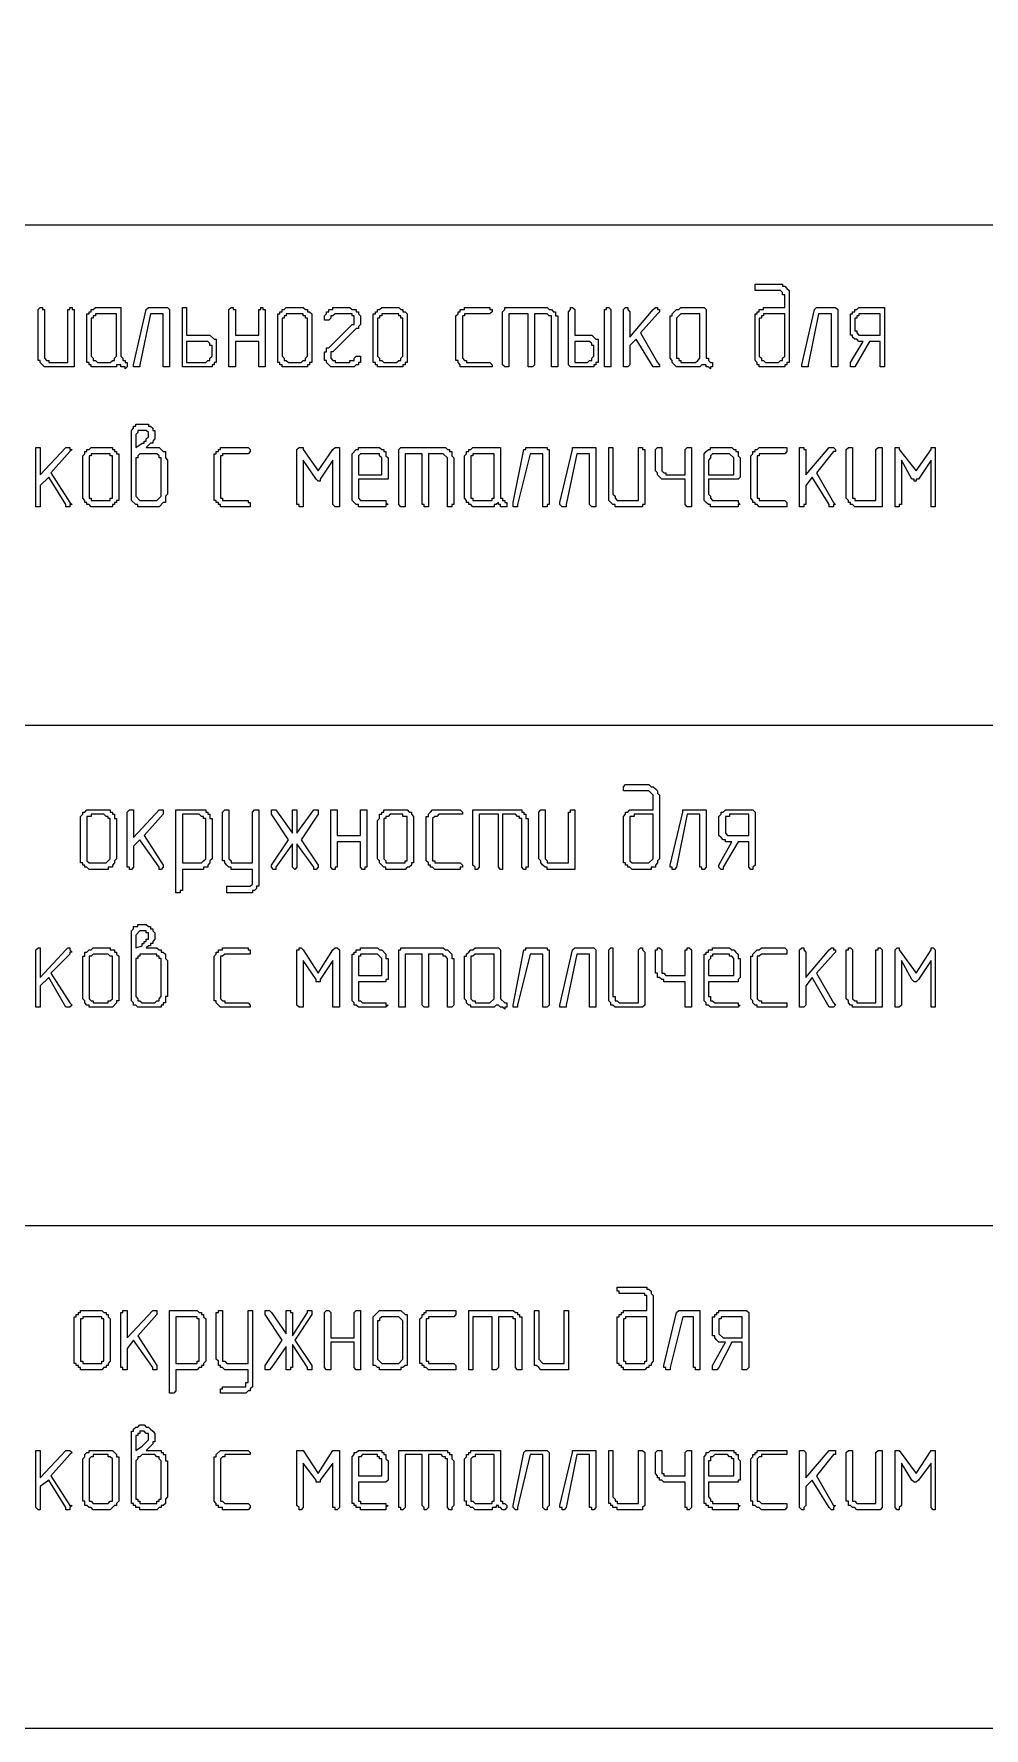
# Model space of a CAD drawing. Header units: millimetres. Extents: x 1 to 1188, y 1 to 840.
# Drawn here: x 1102.5 to 1130.9, y 210.2 to 260.9 of the extents above; entities that cross this region are included whole.
import ezdxf

# ---------------------------------------------------------------- set-up
doc = ezdxf.new("R2010")
doc.units = ezdxf.units.MM
doc.layers.add('GEOMETRY', color=7, linetype='Continuous')

msp = doc.modelspace()

# ---------------------------------------------------------------- linework, layer by layer
at = {"layer": 'GEOMETRY'}
for points in [[(999.752, 384.182), (999.752, 210.192), (1184.727, 210.192)], [(999.752, 255.214), (1184.727, 255.214)], [(999.752, 240.228), (1184.727, 240.228)], [(999.752, 225.242), (1184.727, 225.242)]]:
    msp.add_lwpolyline(points, dxfattribs=at)
for points in [[(1124.973, 252.738), (1124.973, 253.118), (1124.909, 253.118), (1124.909, 253.181), (1124.846, 253.245), (1124.084, 253.245), (1124.084, 253.435), (1124.909, 253.435), (1124.909, 253.372), (1124.973, 253.372), (1125.036, 253.308), (1125.101, 253.245), (1125.101, 251.085), (1125.036, 251.085), (1125.036, 251.022), (1124.973, 251.022), (1124.973, 250.959), (1124.21, 250.959), (1124.21, 251.022), (1124.147, 251.022), (1124.147, 251.085), (1124.084, 251.15), (1124.084, 252.546), (1124.147, 252.546), (1124.147, 252.61), (1124.21, 252.61), (1124.21, 252.673), (1124.339, 252.673), (1124.339, 252.738)], [(1103.701, 251.022), (1103.701, 250.959), (1102.811, 250.959), (1102.684, 251.085), (1102.684, 251.15), (1102.621, 251.15), (1102.621, 252.673), (1102.684, 252.738), (1102.748, 252.738), (1102.748, 252.673), (1102.811, 252.673), (1102.811, 251.214), (1102.876, 251.15), (1102.939, 251.15), (1102.939, 251.085), (1103.51, 251.085), (1103.51, 252.673), (1103.573, 252.673), (1103.573, 252.738), (1103.638, 252.738), (1103.638, 252.673), (1103.701, 252.673)], [(1105.225, 251.085), (1105.289, 251.085), (1105.289, 250.959), (1105.225, 250.895), (1105.225, 250.959), (1105.097, 250.959), (1105.097, 251.022), (1104.97, 251.022), (1104.97, 250.959), (1104.208, 250.959), (1104.208, 251.022), (1104.145, 251.022), (1104.145, 251.085), (1104.081, 251.085), (1104.081, 252.546), (1104.145, 252.546), (1104.145, 252.61), (1104.208, 252.61), (1104.208, 252.673), (1104.272, 252.673), (1104.335, 252.738), (1105.097, 252.738), (1105.097, 251.277), (1105.16, 251.214), (1105.16, 251.15), (1105.225, 251.15)], [(1106.558, 251.022), (1106.558, 250.959), (1106.368, 250.959), (1106.368, 252.546), (1105.986, 252.546), (1105.669, 251.022), (1105.669, 250.959), (1105.479, 250.959), (1105.479, 251.022), (1105.859, 252.673), (1105.923, 252.738), (1106.494, 252.738), (1106.558, 252.673)], [(1107.066, 251.911), (1107.765, 251.911), (1107.892, 251.784), (1107.955, 251.784), (1107.955, 251.085), (1107.892, 251.085), (1107.892, 251.022), (1107.828, 251.022), (1107.828, 250.959), (1106.939, 250.959), (1106.939, 252.738), (1107.066, 252.738)], [(1109.226, 251.911), (1109.226, 252.673), (1109.289, 252.673), (1109.289, 252.738), (1109.352, 252.738), (1109.352, 252.673), (1109.416, 252.673), (1109.416, 250.959), (1109.226, 250.959), (1109.226, 251.721), (1108.527, 251.721), (1108.527, 250.959), (1108.335, 250.959), (1108.335, 252.673), (1108.4, 252.738), (1108.464, 252.738), (1108.464, 252.673), (1108.527, 252.673), (1108.527, 251.911)], [(1110.813, 251.277), (1110.813, 251.085), (1110.748, 251.085), (1110.748, 251.022), (1110.685, 251.022), (1110.685, 250.959), (1109.923, 250.959), (1109.923, 251.022), (1109.86, 251.022), (1109.86, 251.085), (1109.796, 251.085), (1109.796, 252.546), (1109.86, 252.546), (1109.86, 252.61), (1109.923, 252.61), (1109.923, 252.673), (1109.988, 252.673), (1110.051, 252.738), (1110.558, 252.738), (1110.622, 252.673), (1110.685, 252.673), (1110.685, 252.61), (1110.748, 252.61), (1110.813, 252.546)], [(1112.273, 251.15), (1112.273, 251.085), (1112.209, 251.085), (1112.209, 251.022), (1112.146, 251.022), (1112.082, 250.959), (1111.384, 250.959), (1111.257, 251.085), (1111.257, 251.15), (1111.194, 251.15), (1111.194, 251.404), (1111.257, 251.404), (1111.257, 251.531), (1111.32, 251.531), (1112.019, 252.229), (1112.082, 252.229), (1112.082, 252.483), (1112.019, 252.483), (1112.019, 252.546), (1111.51, 252.546), (1111.447, 252.483), (1111.384, 252.483), (1111.384, 252.419), (1111.32, 252.356), (1111.194, 252.356), (1111.194, 252.483), (1111.257, 252.546), (1111.257, 252.61), (1111.32, 252.61), (1111.32, 252.673), (1111.447, 252.673), (1111.447, 252.738), (1111.956, 252.738), (1112.019, 252.673), (1112.146, 252.673), (1112.146, 252.61), (1112.209, 252.61), (1112.209, 252.546), (1112.273, 252.483), (1112.273, 252.229), (1112.209, 252.166), (1112.209, 252.102), (1112.146, 252.102), (1111.447, 251.404), (1111.384, 251.404), (1111.384, 251.214), (1111.447, 251.15), (1111.51, 251.15), (1111.51, 251.085), (1111.956, 251.085), (1111.956, 251.15), (1112.082, 251.15), (1112.082, 251.214), (1112.146, 251.277), (1112.273, 251.277)], [(1113.67, 251.277), (1113.67, 251.085), (1113.606, 251.085), (1113.606, 251.022), (1113.543, 251.022), (1113.543, 250.959), (1112.781, 250.959), (1112.781, 251.022), (1112.718, 251.022), (1112.718, 251.085), (1112.654, 251.085), (1112.654, 252.546), (1112.718, 252.546), (1112.718, 252.61), (1112.781, 252.61), (1112.781, 252.673), (1112.844, 252.673), (1112.908, 252.738), (1113.416, 252.738), (1113.48, 252.673), (1113.543, 252.673), (1113.543, 252.61), (1113.606, 252.61), (1113.67, 252.546)], [(1116.083, 250.959), (1115.257, 250.959), (1115.257, 251.022), (1115.194, 251.085), (1115.194, 251.15), (1115.131, 251.15), (1115.131, 252.483), (1115.194, 252.546), (1115.194, 252.61), (1115.257, 252.61), (1115.257, 252.673), (1115.384, 252.673), (1115.384, 252.738), (1116.146, 252.738), (1116.146, 252.673), (1116.21, 252.673), (1116.21, 252.61), (1116.146, 252.546), (1115.384, 252.546), (1115.384, 252.483), (1115.321, 252.483), (1115.321, 251.214), (1115.384, 251.15), (1115.448, 251.15), (1115.448, 251.085), (1116.146, 251.085), (1116.21, 251.022), (1116.21, 250.959)], [(1117.29, 252.546), (1116.718, 252.546), (1116.718, 250.959), (1116.591, 250.959), (1116.528, 251.022), (1116.528, 252.61), (1116.591, 252.673), (1116.591, 252.738), (1117.86, 252.738), (1117.925, 252.673), (1117.989, 252.673), (1118.052, 252.61), (1118.115, 252.61), (1118.115, 252.483), (1118.179, 252.483), (1118.179, 250.959), (1117.989, 250.959), (1117.989, 252.483), (1117.925, 252.483), (1117.86, 252.546), (1117.48, 252.546), (1117.48, 251.022), (1117.417, 250.959), (1117.29, 250.959)], [(1118.686, 251.911), (1119.194, 251.911), (1119.321, 251.784), (1119.385, 251.784), (1119.385, 251.085), (1119.321, 251.085), (1119.321, 251.022), (1119.258, 251.022), (1119.258, 250.959), (1118.559, 250.959), (1118.496, 251.022), (1118.496, 252.61), (1118.559, 252.673), (1118.559, 252.738), (1118.623, 252.738), (1118.686, 252.673)], [(1119.766, 251.022), (1119.766, 250.959), (1119.576, 250.959), (1119.576, 252.673), (1119.639, 252.673), (1119.639, 252.738), (1119.703, 252.738), (1119.766, 252.673)], [(1120.655, 251.976), (1121.164, 251.085), (1121.227, 251.022), (1121.227, 250.959), (1121.035, 250.959), (1120.528, 251.784), (1120.338, 251.594), (1120.338, 251.022), (1120.273, 250.959), (1120.147, 250.959), (1120.147, 252.673), (1120.21, 252.738), (1120.273, 252.738), (1120.273, 252.673), (1120.338, 252.61), (1120.338, 251.848), (1121.035, 252.673), (1121.1, 252.738), (1121.164, 252.738), (1121.164, 252.673), (1121.227, 252.673), (1121.227, 252.61), (1121.164, 252.546)], [(1122.751, 251.085), (1122.814, 251.085), (1122.814, 250.959), (1122.751, 250.959), (1122.751, 250.895), (1122.688, 250.959), (1122.623, 250.959), (1122.623, 251.022), (1122.496, 251.022), (1122.433, 250.959), (1121.734, 250.959), (1121.607, 251.085), (1121.607, 251.15), (1121.544, 251.214), (1121.544, 252.483), (1121.607, 252.483), (1121.607, 252.546), (1121.734, 252.673), (1121.798, 252.673), (1121.861, 252.738), (1122.56, 252.738), (1122.623, 252.673), (1122.623, 251.214), (1122.688, 251.214), (1122.688, 251.15)], [(1126.56, 251.022), (1126.56, 250.959), (1126.37, 250.959), (1126.37, 252.546), (1125.989, 252.546), (1125.671, 251.022), (1125.671, 250.959), (1125.481, 250.959), (1125.481, 251.022), (1125.863, 252.673), (1125.926, 252.738), (1126.497, 252.738), (1126.56, 252.673)], [(1127.957, 251.022), (1127.957, 250.959), (1127.831, 250.959), (1127.831, 251.721), (1127.514, 251.721), (1127.069, 250.959), (1126.942, 250.959), (1126.942, 251.085), (1127.322, 251.721), (1127.195, 251.721), (1127.132, 251.784), (1127.069, 251.784), (1127.005, 251.848), (1127.005, 251.911), (1126.942, 251.911), (1126.942, 252.546), (1127.005, 252.546), (1127.005, 252.61), (1127.069, 252.61), (1127.069, 252.673), (1127.132, 252.673), (1127.195, 252.738), (1127.957, 252.738)], [(1104.97, 251.277), (1104.97, 252.546), (1104.335, 252.546), (1104.335, 252.483), (1104.272, 252.483), (1104.272, 252.419), (1104.208, 252.419), (1104.208, 251.277), (1104.272, 251.214), (1104.272, 251.15), (1104.335, 251.15), (1104.398, 251.085), (1104.78, 251.085), (1104.844, 251.15), (1104.907, 251.15), (1104.907, 251.214)], [(1110.685, 251.277), (1110.685, 252.419), (1110.622, 252.419), (1110.622, 252.483), (1110.558, 252.483), (1110.558, 252.546), (1110.051, 252.546), (1110.051, 252.483), (1109.988, 252.483), (1109.988, 252.419), (1109.923, 252.419), (1109.923, 251.277), (1109.988, 251.214), (1109.988, 251.15), (1110.051, 251.15), (1110.114, 251.085), (1110.495, 251.085), (1110.558, 251.15), (1110.622, 251.15), (1110.622, 251.214)], [(1113.543, 251.277), (1113.543, 252.419), (1113.48, 252.419), (1113.48, 252.483), (1113.416, 252.483), (1113.416, 252.546), (1112.908, 252.546), (1112.908, 252.483), (1112.844, 252.483), (1112.844, 252.419), (1112.781, 252.419), (1112.781, 251.277), (1112.844, 251.214), (1112.844, 251.15), (1112.908, 251.15), (1112.971, 251.085), (1113.353, 251.085), (1113.416, 251.15), (1113.48, 251.15), (1113.48, 251.214)], [(1122.433, 251.277), (1122.433, 252.546), (1121.861, 252.546), (1121.734, 252.419), (1121.734, 251.214), (1121.798, 251.214), (1121.798, 251.15), (1121.861, 251.15), (1121.861, 251.085), (1122.306, 251.085), (1122.369, 251.15), (1122.433, 251.214)], [(1124.973, 252.546), (1124.339, 252.546), (1124.339, 252.483), (1124.275, 252.483), (1124.275, 252.419), (1124.21, 252.419), (1124.21, 251.277), (1124.275, 251.214), (1124.275, 251.15), (1124.339, 251.15), (1124.402, 251.085), (1124.782, 251.085), (1124.846, 251.15), (1124.909, 251.15), (1124.909, 251.214), (1124.973, 251.277)], [(1127.831, 251.911), (1127.831, 252.546), (1127.195, 252.546), (1127.195, 252.483), (1127.132, 252.483), (1127.132, 252.419), (1127.069, 252.419), (1127.069, 252.039), (1127.132, 252.039), (1127.132, 251.976), (1127.195, 251.911)], [(1107.066, 251.721), (1107.066, 251.085), (1107.638, 251.085), (1107.702, 251.15), (1107.765, 251.15), (1107.765, 251.214), (1107.828, 251.277), (1107.828, 251.594), (1107.765, 251.594), (1107.765, 251.657), (1107.702, 251.721)], [(1118.686, 251.721), (1118.686, 251.085), (1119.068, 251.085), (1119.131, 251.15), (1119.194, 251.15), (1119.194, 251.214), (1119.258, 251.277), (1119.258, 251.594), (1119.194, 251.594), (1119.194, 251.657), (1119.131, 251.721)], [(1105.859, 248.546), (1106.241, 248.546), (1106.368, 248.419), (1106.431, 248.419), (1106.431, 248.229), (1106.494, 248.165), (1106.494, 247.148), (1106.431, 247.085), (1106.431, 246.895), (1106.368, 246.895), (1106.241, 246.768), (1105.606, 246.768), (1105.606, 246.831), (1105.542, 246.831), (1105.415, 246.958), (1105.415, 249.054), (1105.479, 249.118), (1105.479, 249.181), (1105.542, 249.181), (1105.542, 249.244), (1105.923, 249.244), (1105.923, 249.181), (1105.986, 249.181), (1106.051, 249.118), (1106.051, 249.054), (1106.114, 249.054), (1106.114, 248.801), (1106.051, 248.736), (1106.051, 248.673), (1105.986, 248.673)], [(1105.542, 248.546), (1105.732, 248.673), (1105.796, 248.673), (1105.796, 248.736), (1105.859, 248.736), (1105.859, 248.801), (1105.923, 248.864), (1105.923, 248.991), (1105.859, 249.054), (1105.606, 249.054), (1105.606, 248.991), (1105.542, 248.927)], [(1103.002, 247.784), (1103.573, 246.895), (1103.638, 246.831), (1103.573, 246.831), (1103.573, 246.768), (1103.446, 246.768), (1103.446, 246.831), (1102.939, 247.657), (1102.684, 247.403), (1102.684, 246.768), (1102.557, 246.768), (1102.557, 248.546), (1102.684, 248.546), (1102.684, 247.72), (1103.446, 248.546), (1103.573, 248.546), (1103.573, 248.482), (1103.638, 248.482), (1103.573, 248.419)], [(1105.034, 247.148), (1105.034, 246.958), (1104.97, 246.958), (1104.97, 246.895), (1104.907, 246.895), (1104.907, 246.831), (1104.844, 246.831), (1104.844, 246.768), (1104.208, 246.768), (1104.145, 246.831), (1104.081, 246.831), (1104.081, 246.895), (1104.018, 246.895), (1104.018, 246.958), (1103.955, 247.022), (1103.955, 248.292), (1104.018, 248.356), (1104.018, 248.419), (1104.081, 248.419), (1104.081, 248.482), (1104.145, 248.482), (1104.208, 248.546), (1104.844, 248.546), (1104.844, 248.482), (1104.907, 248.482), (1104.907, 248.419), (1104.97, 248.419), (1104.97, 248.356), (1105.034, 248.356)], [(1104.844, 247.148), (1104.844, 248.292), (1104.78, 248.292), (1104.78, 248.356), (1104.208, 248.356), (1104.208, 248.292), (1104.145, 248.292), (1104.145, 247.022), (1104.208, 247.022), (1104.208, 246.958), (1104.78, 246.958), (1104.78, 247.022), (1104.844, 247.022)], [(1106.304, 247.148), (1106.304, 248.229), (1106.241, 248.229), (1106.241, 248.292), (1106.177, 248.356), (1105.669, 248.356), (1105.606, 248.292), (1105.606, 248.229), (1105.542, 248.229), (1105.542, 247.085), (1105.669, 246.958), (1106.177, 246.958), (1106.304, 247.085)], [(1108.844, 246.768), (1108.082, 246.768), (1108.082, 246.831), (1108.019, 246.831), (1108.019, 246.895), (1107.955, 246.895), (1107.955, 246.958), (1107.892, 246.958), (1107.892, 248.356), (1107.955, 248.356), (1107.955, 248.419), (1108.019, 248.419), (1108.019, 248.482), (1108.082, 248.482), (1108.082, 248.546), (1108.907, 248.546), (1108.971, 248.482), (1108.971, 248.419), (1108.907, 248.356), (1108.145, 248.356), (1108.145, 248.292), (1108.082, 248.292), (1108.082, 247.022), (1108.145, 247.022), (1108.145, 246.958), (1108.907, 246.958), (1108.907, 246.895), (1108.971, 246.895), (1108.971, 246.768)], [(1111.639, 246.831), (1111.639, 246.768), (1111.51, 246.768), (1111.447, 246.831), (1111.447, 248.165), (1111.067, 247.594), (1111.067, 247.53), (1111.003, 247.53), (1110.94, 247.594), (1110.558, 248.165), (1110.558, 246.768), (1110.431, 246.768), (1110.431, 246.831), (1110.368, 246.831), (1110.368, 248.482), (1110.431, 248.546), (1110.558, 248.546), (1110.558, 248.482), (1111.003, 247.847), (1111.447, 248.482), (1111.51, 248.546), (1111.639, 248.546)], [(1112.209, 247.594), (1112.209, 247.022), (1112.273, 246.958), (1113.035, 246.958), (1113.035, 246.895), (1113.098, 246.831), (1113.035, 246.831), (1113.035, 246.768), (1112.209, 246.768), (1112.209, 246.831), (1112.146, 246.831), (1112.019, 246.958), (1112.019, 248.356), (1112.146, 248.482), (1112.209, 248.482), (1112.209, 248.546), (1112.844, 248.546), (1112.908, 248.482), (1112.971, 248.482), (1112.971, 248.419), (1113.035, 248.419), (1113.035, 248.292), (1113.098, 248.229), (1113.098, 247.594)], [(1112.209, 247.72), (1112.908, 247.72), (1112.908, 248.229), (1112.844, 248.292), (1112.844, 248.356), (1112.273, 248.356), (1112.209, 248.292)], [(1114.115, 248.356), (1113.606, 248.356), (1113.606, 246.768), (1113.48, 246.768), (1113.416, 246.831), (1113.416, 248.482), (1113.48, 248.546), (1114.814, 248.546), (1114.877, 248.482), (1114.94, 248.482), (1114.94, 248.419), (1115.004, 248.419), (1115.004, 248.292), (1115.067, 248.229), (1115.067, 246.831), (1115.004, 246.831), (1115.004, 246.768), (1114.877, 246.768), (1114.877, 248.229), (1114.75, 248.356), (1114.305, 248.356), (1114.305, 246.768), (1114.178, 246.768), (1114.178, 246.831), (1114.115, 246.831)], [(1116.591, 246.958), (1116.591, 246.895), (1116.655, 246.895), (1116.655, 246.768), (1116.464, 246.768), (1116.464, 246.831), (1116.401, 246.831), (1116.401, 246.895), (1116.338, 246.831), (1116.273, 246.831), (1116.273, 246.768), (1115.639, 246.768), (1115.576, 246.831), (1115.511, 246.831), (1115.511, 246.895), (1115.448, 246.895), (1115.448, 246.958), (1115.384, 247.022), (1115.384, 248.292), (1115.448, 248.356), (1115.448, 248.419), (1115.511, 248.419), (1115.511, 248.482), (1115.576, 248.482), (1115.639, 248.546), (1116.464, 248.546), (1116.464, 247.022), (1116.528, 247.022), (1116.528, 246.958)], [(1116.273, 247.148), (1116.273, 248.356), (1115.639, 248.356), (1115.639, 248.292), (1115.576, 248.292), (1115.576, 247.022), (1115.639, 247.022), (1115.639, 246.958), (1116.21, 246.958), (1116.21, 247.022), (1116.273, 247.022)], [(1117.925, 246.831), (1117.86, 246.831), (1117.86, 246.768), (1117.734, 246.768), (1117.734, 248.356), (1117.353, 248.356), (1116.972, 246.831), (1116.972, 246.768), (1116.845, 246.768), (1116.845, 246.895), (1117.163, 248.482), (1117.227, 248.482), (1117.227, 248.546), (1117.86, 248.546), (1117.86, 248.482), (1117.925, 248.482)], [(1119.321, 246.831), (1119.321, 246.768), (1119.194, 246.768), (1119.131, 246.831), (1119.131, 248.356), (1118.751, 248.356), (1118.432, 246.831), (1118.432, 246.768), (1118.306, 246.768), (1118.242, 246.831), (1118.242, 246.895), (1118.623, 248.482), (1118.623, 248.546), (1119.321, 248.546)], [(1120.782, 246.831), (1120.719, 246.831), (1120.719, 246.768), (1119.893, 246.768), (1119.893, 246.831), (1119.83, 246.831), (1119.703, 246.958), (1119.703, 248.546), (1119.83, 248.546), (1119.83, 247.148), (1119.893, 247.085), (1119.893, 247.022), (1119.956, 246.958), (1120.592, 246.958), (1120.592, 248.546), (1120.719, 248.546), (1120.719, 248.482), (1120.782, 248.482)], [(1121.989, 247.72), (1121.989, 248.482), (1122.052, 248.546), (1122.179, 248.546), (1122.179, 246.768), (1122.052, 246.768), (1121.989, 246.831), (1121.989, 247.594), (1121.29, 247.594), (1121.164, 247.72), (1121.164, 247.784), (1121.1, 247.847), (1121.1, 248.482), (1121.164, 248.546), (1121.29, 248.546), (1121.29, 247.847), (1121.354, 247.784), (1121.417, 247.784), (1121.417, 247.72)], [(1122.688, 247.594), (1122.688, 247.148), (1122.751, 247.085), (1122.751, 247.022), (1122.814, 246.958), (1123.577, 246.958), (1123.577, 246.895), (1123.64, 246.831), (1123.577, 246.831), (1123.577, 246.768), (1122.751, 246.768), (1122.751, 246.831), (1122.688, 246.831), (1122.623, 246.895), (1122.56, 246.958), (1122.56, 248.356), (1122.623, 248.419), (1122.688, 248.482), (1122.751, 248.482), (1122.751, 248.546), (1123.385, 248.546), (1123.448, 248.482), (1123.513, 248.482), (1123.513, 248.419), (1123.577, 248.419), (1123.577, 248.292), (1123.64, 248.229), (1123.64, 247.657), (1123.577, 247.594)], [(1122.688, 247.72), (1123.448, 247.72), (1123.448, 248.229), (1123.322, 248.356), (1122.814, 248.356), (1122.751, 248.292), (1122.751, 248.229), (1122.688, 248.165)], [(1124.973, 246.768), (1124.21, 246.768), (1124.147, 246.831), (1124.084, 246.831), (1124.084, 246.895), (1124.02, 246.895), (1124.02, 246.958), (1123.957, 247.022), (1123.957, 248.292), (1124.02, 248.356), (1124.02, 248.419), (1124.084, 248.419), (1124.084, 248.482), (1124.147, 248.482), (1124.21, 248.546), (1125.036, 248.546), (1125.036, 248.419), (1124.973, 248.356), (1124.21, 248.356), (1124.21, 248.292), (1124.147, 248.292), (1124.147, 247.022), (1124.21, 247.022), (1124.21, 246.958), (1124.973, 246.958), (1125.036, 246.895), (1125.036, 246.768)], [(1125.926, 247.784), (1126.433, 246.895), (1126.497, 246.831), (1126.433, 246.831), (1126.433, 246.768), (1126.306, 246.768), (1126.306, 246.831), (1125.798, 247.657), (1125.608, 247.403), (1125.608, 246.831), (1125.544, 246.831), (1125.544, 246.768), (1125.418, 246.768), (1125.418, 248.546), (1125.544, 248.546), (1125.544, 248.482), (1125.608, 248.482), (1125.608, 247.72), (1126.306, 248.546), (1126.433, 248.546), (1126.497, 248.482), (1126.497, 248.419), (1126.433, 248.419)], [(1127.894, 246.831), (1127.894, 246.768), (1127.069, 246.768), (1127.005, 246.831), (1126.942, 246.831), (1126.942, 246.895), (1126.878, 246.895), (1126.878, 246.958), (1126.815, 247.022), (1126.815, 248.482), (1126.878, 248.546), (1127.005, 248.546), (1127.005, 247.022), (1127.069, 247.022), (1127.069, 246.958), (1127.704, 246.958), (1127.704, 248.482), (1127.767, 248.546), (1127.894, 248.546)], [(1129.481, 246.831), (1129.481, 246.768), (1129.355, 246.768), (1129.355, 248.165), (1128.973, 247.594), (1128.91, 247.594), (1128.91, 247.53), (1128.846, 247.53), (1128.846, 247.594), (1128.783, 247.594), (1128.466, 248.165), (1128.466, 246.831), (1128.402, 246.831), (1128.402, 246.768), (1128.276, 246.768), (1128.276, 248.546), (1128.402, 248.546), (1128.402, 248.482), (1128.91, 247.847), (1129.355, 248.482), (1129.355, 248.546), (1129.481, 248.546)], [(1121.035, 237.688), (1121.035, 238.132), (1120.909, 238.259), (1120.147, 238.259), (1120.147, 238.385), (1120.21, 238.45), (1120.909, 238.45), (1120.972, 238.385), (1121.035, 238.385), (1121.1, 238.322), (1121.164, 238.259), (1121.164, 238.195), (1121.227, 238.132), (1121.227, 236.227), (1121.164, 236.164), (1121.164, 236.101), (1121.1, 236.036), (1121.1, 235.973), (1120.972, 235.973), (1120.972, 235.909), (1120.402, 235.909), (1120.338, 235.973), (1120.273, 235.973), (1120.273, 236.036), (1120.21, 236.036), (1120.21, 236.101), (1120.147, 236.101), (1120.147, 237.497), (1120.21, 237.56), (1120.21, 237.623), (1120.273, 237.623), (1120.338, 237.688)], [(1104.97, 236.291), (1104.97, 236.227), (1104.907, 236.164), (1104.907, 236.101), (1104.844, 236.036), (1104.844, 235.973), (1104.717, 235.973), (1104.717, 235.909), (1104.145, 235.909), (1104.081, 235.973), (1104.018, 235.973), (1104.018, 236.036), (1103.955, 236.036), (1103.955, 236.101), (1103.891, 236.101), (1103.891, 237.497), (1103.955, 237.56), (1103.955, 237.623), (1104.018, 237.623), (1104.081, 237.688), (1104.78, 237.688), (1104.78, 237.623), (1104.844, 237.623), (1104.844, 237.56), (1104.907, 237.56), (1104.907, 237.433), (1104.97, 237.433)], [(1104.78, 236.291), (1104.78, 237.433), (1104.717, 237.433), (1104.717, 237.497), (1104.653, 237.497), (1104.59, 237.56), (1104.208, 237.56), (1104.208, 237.497), (1104.081, 237.497), (1104.081, 236.164), (1104.145, 236.101), (1104.653, 236.101), (1104.78, 236.227)], [(1105.796, 236.926), (1106.368, 236.036), (1106.368, 235.973), (1106.304, 235.909), (1106.241, 235.909), (1106.241, 235.973), (1105.669, 236.798), (1105.479, 236.608), (1105.479, 235.973), (1105.415, 235.909), (1105.352, 235.909), (1105.352, 235.973), (1105.289, 235.973), (1105.289, 237.623), (1105.352, 237.688), (1105.479, 237.688), (1105.479, 236.863), (1106.241, 237.688), (1106.368, 237.688), (1106.368, 237.56)], [(1106.939, 235.909), (1106.939, 235.275), (1106.876, 235.275), (1106.876, 235.21), (1106.748, 235.21), (1106.748, 237.688), (1107.638, 237.688), (1107.638, 237.623), (1107.702, 237.623), (1107.702, 237.56), (1107.765, 237.56), (1107.765, 237.433), (1107.828, 237.433), (1107.828, 236.227), (1107.765, 236.164), (1107.765, 236.101), (1107.702, 236.036), (1107.702, 235.973), (1107.573, 235.973), (1107.573, 235.909)], [(1106.939, 236.101), (1107.51, 236.101), (1107.573, 236.164), (1107.638, 236.227), (1107.638, 237.433), (1107.573, 237.433), (1107.573, 237.497), (1107.51, 237.497), (1107.447, 237.56), (1106.939, 237.56)], [(1109.034, 235.909), (1108.4, 235.909), (1108.4, 235.973), (1108.335, 235.973), (1108.272, 236.036), (1108.209, 236.101), (1108.209, 236.164), (1108.145, 236.164), (1108.145, 237.623), (1108.209, 237.688), (1108.335, 237.688), (1108.335, 236.227), (1108.4, 236.164), (1108.4, 236.101), (1109.034, 236.101), (1109.034, 237.623), (1109.098, 237.688), (1109.226, 237.688), (1109.226, 235.402), (1109.161, 235.402), (1109.161, 235.339), (1109.098, 235.275), (1109.034, 235.275), (1109.034, 235.21), (1108.272, 235.21), (1108.272, 235.402), (1108.971, 235.402), (1109.034, 235.465)], [(1110.368, 236.989), (1110.877, 237.688), (1111.003, 237.688), (1111.003, 237.56), (1110.495, 236.798), (1111.003, 236.036), (1111.003, 235.973), (1110.94, 235.909), (1110.877, 235.909), (1110.877, 235.973), (1110.368, 236.671), (1110.368, 235.973), (1110.305, 235.909), (1110.241, 235.973), (1110.241, 236.671), (1109.733, 235.973), (1109.733, 235.909), (1109.669, 235.909), (1109.606, 235.973), (1109.606, 236.036), (1110.114, 236.798), (1109.606, 237.56), (1109.606, 237.688), (1109.733, 237.688), (1110.241, 236.989), (1110.241, 237.688), (1110.368, 237.688)], [(1112.273, 236.926), (1112.273, 237.688), (1112.464, 237.688), (1112.464, 235.973), (1112.401, 235.973), (1112.401, 235.909), (1112.336, 235.909), (1112.273, 235.973), (1112.273, 236.735), (1111.575, 236.735), (1111.575, 235.973), (1111.51, 235.973), (1111.51, 235.909), (1111.447, 235.909), (1111.384, 235.973), (1111.384, 237.688), (1111.575, 237.688), (1111.575, 236.926)], [(1113.86, 236.291), (1113.86, 236.101), (1113.797, 236.101), (1113.797, 236.036), (1113.733, 235.973), (1113.67, 235.973), (1113.606, 235.909), (1113.035, 235.909), (1113.035, 235.973), (1112.971, 235.973), (1112.908, 236.036), (1112.844, 236.101), (1112.844, 236.164), (1112.781, 236.227), (1112.781, 237.37), (1112.844, 237.433), (1112.844, 237.56), (1112.908, 237.56), (1112.908, 237.623), (1112.971, 237.623), (1112.971, 237.688), (1113.67, 237.688), (1113.733, 237.623), (1113.797, 237.623), (1113.797, 237.56), (1113.86, 237.497)], [(1113.67, 236.291), (1113.67, 237.497), (1113.543, 237.497), (1113.543, 237.56), (1113.163, 237.56), (1113.098, 237.497), (1113.035, 237.497), (1113.035, 237.433), (1112.971, 237.433), (1112.971, 236.227), (1113.035, 236.164), (1113.035, 236.101), (1113.606, 236.101), (1113.606, 236.164), (1113.67, 236.164)], [(1115.194, 235.909), (1114.495, 235.909), (1114.432, 235.973), (1114.369, 235.973), (1114.369, 236.036), (1114.305, 236.036), (1114.305, 236.101), (1114.242, 236.164), (1114.242, 237.497), (1114.305, 237.497), (1114.305, 237.56), (1114.369, 237.623), (1114.432, 237.688), (1115.257, 237.688), (1115.321, 237.623), (1115.321, 237.56), (1114.622, 237.56), (1114.559, 237.497), (1114.495, 237.497), (1114.432, 237.433), (1114.432, 236.164), (1114.495, 236.164), (1114.495, 236.101), (1115.257, 236.101), (1115.321, 236.036), (1115.321, 235.973), (1115.257, 235.973), (1115.257, 235.909)], [(1116.401, 237.56), (1115.829, 237.56), (1115.829, 235.973), (1115.766, 235.909), (1115.702, 235.909), (1115.702, 235.973), (1115.639, 236.036), (1115.639, 237.688), (1117.098, 237.688), (1117.098, 237.623), (1117.163, 237.623), (1117.163, 237.56), (1117.227, 237.56), (1117.227, 237.433), (1117.29, 237.433), (1117.29, 235.973), (1117.227, 235.973), (1117.227, 235.909), (1117.163, 235.909), (1117.098, 235.973), (1117.098, 237.433), (1117.035, 237.433), (1117.035, 237.497), (1116.972, 237.497), (1116.908, 237.56), (1116.528, 237.56), (1116.528, 235.909), (1116.464, 235.909), (1116.401, 235.973)], [(1118.686, 236.036), (1118.686, 235.909), (1117.86, 235.909), (1117.86, 235.973), (1117.797, 235.973), (1117.734, 236.036), (1117.67, 236.101), (1117.67, 236.164), (1117.607, 236.227), (1117.607, 237.623), (1117.67, 237.688), (1117.797, 237.688), (1117.797, 236.227), (1117.86, 236.164), (1117.86, 236.101), (1118.496, 236.101), (1118.496, 237.623), (1118.559, 237.623), (1118.559, 237.688), (1118.686, 237.688)], [(1121.035, 237.56), (1120.465, 237.56), (1120.465, 237.497), (1120.338, 237.497), (1120.338, 236.164), (1120.402, 236.101), (1120.909, 236.101), (1121.035, 236.227)], [(1122.623, 236.036), (1122.623, 235.973), (1122.56, 235.909), (1122.496, 235.909), (1122.496, 235.973), (1122.433, 235.973), (1122.433, 237.56), (1122.052, 237.56), (1121.734, 235.973), (1121.671, 235.909), (1121.607, 235.909), (1121.607, 235.973), (1121.544, 235.973), (1121.544, 236.036), (1121.926, 237.623), (1121.926, 237.688), (1122.623, 237.688)], [(1124.084, 236.036), (1124.02, 235.973), (1124.02, 235.909), (1123.957, 235.909), (1123.894, 235.973), (1123.894, 236.735), (1123.577, 236.735), (1123.131, 235.973), (1123.131, 235.909), (1123.068, 235.909), (1123.005, 235.973), (1123.005, 236.036), (1123.385, 236.735), (1123.195, 236.735), (1123.195, 236.798), (1123.131, 236.798), (1123.068, 236.863), (1123.005, 236.926), (1123.005, 237.497), (1123.068, 237.56), (1123.068, 237.623), (1123.131, 237.623), (1123.195, 237.688), (1124.02, 237.688), (1124.084, 237.623)], [(1123.894, 236.926), (1123.894, 237.56), (1123.322, 237.56), (1123.322, 237.497), (1123.195, 237.497), (1123.195, 236.989), (1123.258, 236.926)], [(1105.859, 233.56), (1106.177, 233.56), (1106.241, 233.496), (1106.304, 233.496), (1106.304, 233.433), (1106.368, 233.433), (1106.431, 233.369), (1106.431, 233.243), (1106.494, 233.179), (1106.494, 232.1), (1106.431, 232.1), (1106.431, 231.909), (1106.368, 231.909), (1106.368, 231.845), (1106.304, 231.845), (1106.304, 231.782), (1105.606, 231.782), (1105.542, 231.845), (1105.479, 231.845), (1105.479, 231.909), (1105.415, 231.972), (1105.415, 234.068), (1105.479, 234.131), (1105.479, 234.195), (1105.606, 234.195), (1105.606, 234.258), (1105.859, 234.258), (1105.923, 234.195), (1105.986, 234.195), (1105.986, 234.131), (1106.051, 234.131), (1106.051, 234.068), (1106.114, 234.005), (1106.114, 233.814), (1106.051, 233.751), (1106.051, 233.688), (1105.986, 233.688), (1105.986, 233.623), (1105.923, 233.623)], [(1105.542, 233.56), (1105.732, 233.623), (1105.732, 233.688), (1105.796, 233.688), (1105.796, 233.751), (1105.859, 233.751), (1105.859, 233.814), (1105.923, 233.814), (1105.923, 234.005), (1105.859, 234.005), (1105.859, 234.068), (1105.669, 234.068), (1105.542, 233.941)], [(1103.002, 232.798), (1103.573, 231.909), (1103.638, 231.845), (1103.573, 231.782), (1103.446, 231.782), (1102.939, 232.671), (1102.684, 232.417), (1102.684, 231.782), (1102.557, 231.782), (1102.557, 233.496), (1102.621, 233.56), (1102.684, 233.56), (1102.684, 232.671), (1103.446, 233.496), (1103.51, 233.56), (1103.573, 233.56), (1103.573, 233.496), (1103.638, 233.433), (1103.573, 233.433), (1103.573, 233.369)], [(1105.034, 232.1), (1105.034, 231.972), (1104.97, 231.972), (1104.97, 231.909), (1104.844, 231.782), (1104.145, 231.782), (1104.145, 231.845), (1104.081, 231.845), (1104.018, 231.909), (1104.018, 231.972), (1103.955, 232.035), (1103.955, 233.306), (1104.018, 233.306), (1104.018, 233.433), (1104.081, 233.433), (1104.145, 233.496), (1104.208, 233.496), (1104.272, 233.56), (1104.78, 233.56), (1104.78, 233.496), (1104.907, 233.496), (1104.907, 233.433), (1104.97, 233.433), (1104.97, 233.369), (1105.034, 233.306)], [(1108.844, 231.782), (1108.082, 231.782), (1107.955, 231.909), (1107.955, 231.972), (1107.892, 231.972), (1107.892, 233.306), (1107.955, 233.369), (1107.955, 233.433), (1108.019, 233.433), (1108.019, 233.496), (1108.145, 233.496), (1108.145, 233.56), (1108.907, 233.56), (1108.907, 233.496), (1108.971, 233.496), (1108.971, 233.369), (1108.209, 233.369), (1108.145, 233.306), (1108.082, 233.306), (1108.082, 232.035), (1108.145, 231.972), (1108.209, 231.972), (1108.209, 231.909), (1108.907, 231.909), (1108.971, 231.845), (1108.971, 231.782)], [(1111.639, 231.845), (1111.639, 231.782), (1111.447, 231.782), (1111.447, 233.179), (1111.067, 232.607), (1111.067, 232.544), (1110.94, 232.544), (1110.94, 232.607), (1110.558, 233.179), (1110.558, 231.782), (1110.431, 231.782), (1110.368, 231.845), (1110.368, 233.496), (1110.431, 233.496), (1110.431, 233.56), (1110.495, 233.56), (1110.558, 233.496), (1111.003, 232.798), (1111.447, 233.496), (1111.51, 233.56), (1111.575, 233.56), (1111.639, 233.496)], [(1112.209, 232.544), (1112.209, 231.972), (1112.273, 231.972), (1112.336, 231.909), (1113.035, 231.909), (1113.035, 231.845), (1113.098, 231.845), (1113.035, 231.782), (1112.209, 231.782), (1112.146, 231.845), (1112.082, 231.845), (1112.082, 231.909), (1112.019, 231.972), (1112.019, 233.369), (1112.082, 233.369), (1112.082, 233.433), (1112.146, 233.433), (1112.146, 233.496), (1112.273, 233.496), (1112.273, 233.56), (1112.781, 233.56), (1112.844, 233.496), (1112.908, 233.496), (1113.035, 233.369), (1113.035, 233.243), (1113.098, 233.243), (1113.098, 232.607), (1113.035, 232.607), (1113.035, 232.544)], [(1114.115, 233.369), (1113.606, 233.369), (1113.606, 231.782), (1113.416, 231.782), (1113.416, 233.496), (1113.48, 233.496), (1113.48, 233.56), (1114.75, 233.56), (1114.814, 233.496), (1114.877, 233.496), (1115.004, 233.369), (1115.004, 233.243), (1115.067, 233.243), (1115.067, 231.845), (1115.004, 231.782), (1114.877, 231.782), (1114.877, 233.243), (1114.814, 233.306), (1114.75, 233.306), (1114.75, 233.369), (1114.305, 233.369), (1114.305, 231.782), (1114.178, 231.782), (1114.115, 231.845)], [(1116.591, 231.909), (1116.655, 231.909), (1116.655, 231.782), (1116.591, 231.782), (1116.591, 231.719), (1116.528, 231.782), (1116.464, 231.782), (1116.401, 231.845), (1116.338, 231.845), (1116.273, 231.782), (1115.576, 231.782), (1115.576, 231.845), (1115.511, 231.845), (1115.448, 231.909), (1115.448, 231.972), (1115.384, 232.035), (1115.384, 233.306), (1115.448, 233.306), (1115.448, 233.369), (1115.511, 233.433), (1115.576, 233.496), (1115.639, 233.496), (1115.702, 233.56), (1116.401, 233.56), (1116.464, 233.496), (1116.464, 232.035)], [(1117.925, 231.845), (1117.86, 231.782), (1117.734, 231.782), (1117.734, 233.369), (1117.353, 233.369), (1116.972, 231.845), (1116.972, 231.782), (1116.845, 231.782), (1116.845, 231.845), (1117.163, 233.496), (1117.227, 233.496), (1117.227, 233.56), (1117.86, 233.56), (1117.86, 233.496), (1117.925, 233.496)], [(1119.321, 231.845), (1119.321, 231.782), (1119.131, 231.782), (1119.131, 233.369), (1118.751, 233.369), (1118.432, 231.845), (1118.432, 231.782), (1118.242, 231.782), (1118.242, 231.845), (1118.623, 233.496), (1118.686, 233.56), (1119.258, 233.56), (1119.321, 233.496)], [(1120.782, 231.845), (1120.719, 231.782), (1119.893, 231.782), (1119.83, 231.845), (1119.766, 231.845), (1119.766, 231.909), (1119.703, 231.972), (1119.703, 233.496), (1119.766, 233.56), (1119.83, 233.56), (1119.83, 232.1), (1119.893, 232.1), (1119.893, 231.972), (1119.956, 231.972), (1120.02, 231.909), (1120.592, 231.909), (1120.592, 233.496), (1120.655, 233.56), (1120.719, 233.56), (1120.719, 233.496), (1120.782, 233.433)], [(1121.989, 232.734), (1121.989, 233.496), (1122.052, 233.496), (1122.052, 233.56), (1122.116, 233.56), (1122.179, 233.496), (1122.179, 231.782), (1121.989, 231.782), (1121.989, 232.544), (1121.354, 232.544), (1121.354, 232.607), (1121.29, 232.607), (1121.227, 232.671), (1121.164, 232.671), (1121.164, 232.798), (1121.1, 232.798), (1121.1, 233.496), (1121.164, 233.496), (1121.164, 233.56), (1121.227, 233.56), (1121.29, 233.496), (1121.29, 232.798), (1121.354, 232.798), (1121.417, 232.734)], [(1122.688, 232.544), (1122.688, 232.1), (1122.751, 232.1), (1122.751, 231.972), (1122.814, 231.972), (1122.878, 231.909), (1123.577, 231.909), (1123.577, 231.845), (1123.64, 231.845), (1123.577, 231.782), (1122.751, 231.782), (1122.688, 231.845), (1122.623, 231.845), (1122.623, 231.909), (1122.56, 231.972), (1122.56, 233.369), (1122.623, 233.369), (1122.623, 233.433), (1122.688, 233.433), (1122.688, 233.496), (1122.814, 233.496), (1122.814, 233.56), (1123.322, 233.56), (1123.385, 233.496), (1123.448, 233.496), (1123.513, 233.433), (1123.577, 233.369), (1123.577, 233.243), (1123.64, 233.243), (1123.64, 232.671), (1123.577, 232.607), (1123.577, 232.544)], [(1124.973, 231.782), (1124.147, 231.782), (1124.147, 231.845), (1124.084, 231.845), (1124.02, 231.909), (1124.02, 231.972), (1123.957, 232.035), (1123.957, 233.306), (1124.02, 233.306), (1124.02, 233.369), (1124.147, 233.496), (1124.21, 233.496), (1124.275, 233.56), (1124.973, 233.56), (1125.036, 233.496), (1125.036, 233.369), (1124.275, 233.369), (1124.21, 233.306), (1124.147, 233.306), (1124.147, 232.035), (1124.21, 231.972), (1124.275, 231.972), (1124.275, 231.909), (1125.036, 231.909), (1125.036, 231.782)], [(1125.926, 232.798), (1126.433, 231.909), (1126.497, 231.845), (1126.433, 231.782), (1126.306, 231.782), (1125.798, 232.671), (1125.608, 232.417), (1125.608, 231.845), (1125.544, 231.782), (1125.418, 231.782), (1125.418, 233.496), (1125.481, 233.56), (1125.544, 233.56), (1125.544, 233.496), (1125.608, 233.433), (1125.608, 232.671), (1126.306, 233.496), (1126.37, 233.56), (1126.433, 233.56), (1126.433, 233.496), (1126.497, 233.496), (1126.497, 233.433), (1126.433, 233.369)], [(1127.894, 231.845), (1127.894, 231.782), (1127.005, 231.782), (1127.005, 231.845), (1126.942, 231.845), (1126.878, 231.909), (1126.878, 231.972), (1126.815, 232.035), (1126.815, 233.496), (1126.878, 233.496), (1126.878, 233.56), (1126.942, 233.56), (1127.005, 233.496), (1127.005, 232.035), (1127.069, 231.972), (1127.132, 231.972), (1127.132, 231.909), (1127.704, 231.909), (1127.704, 233.496), (1127.767, 233.496), (1127.767, 233.56), (1127.831, 233.56), (1127.894, 233.496)], [(1129.481, 231.845), (1129.481, 231.782), (1129.355, 231.782), (1129.355, 233.179), (1128.973, 232.607), (1128.91, 232.544), (1128.846, 232.544), (1128.783, 232.607), (1128.466, 233.179), (1128.466, 231.845), (1128.402, 231.782), (1128.276, 231.782), (1128.276, 233.496), (1128.339, 233.56), (1128.402, 233.56), (1128.402, 233.496), (1128.91, 232.798), (1129.355, 233.496), (1129.355, 233.56), (1129.418, 233.56), (1129.481, 233.496)], [(1104.844, 232.1), (1104.844, 233.306), (1104.78, 233.306), (1104.717, 233.369), (1104.272, 233.369), (1104.208, 233.306), (1104.145, 233.306), (1104.145, 232.035), (1104.208, 231.972), (1104.272, 231.972), (1104.272, 231.909), (1104.717, 231.909), (1104.717, 231.972), (1104.78, 231.972), (1104.844, 232.035)], [(1106.304, 232.1), (1106.304, 233.243), (1106.241, 233.243), (1106.241, 233.306), (1106.177, 233.306), (1106.177, 233.369), (1105.669, 233.369), (1105.669, 233.306), (1105.606, 233.306), (1105.606, 233.243), (1105.542, 233.243), (1105.542, 232.1), (1105.606, 232.035), (1105.606, 231.972), (1105.669, 231.972), (1105.732, 231.909), (1106.114, 231.909), (1106.177, 231.972), (1106.241, 231.972), (1106.241, 232.035)], [(1112.209, 232.734), (1112.908, 232.734), (1112.908, 233.243), (1112.781, 233.369), (1112.273, 233.369), (1112.273, 233.306), (1112.209, 233.306)], [(1116.273, 232.1), (1116.273, 233.369), (1115.702, 233.369), (1115.639, 233.306), (1115.576, 233.306), (1115.576, 232.035), (1115.639, 231.972), (1115.702, 231.972), (1115.702, 231.909), (1116.146, 231.909), (1116.273, 232.035)], [(1122.688, 232.734), (1123.448, 232.734), (1123.448, 233.243), (1123.385, 233.306), (1123.322, 233.306), (1123.322, 233.369), (1122.814, 233.369), (1122.814, 233.306), (1122.751, 233.306), (1122.751, 233.243), (1122.688, 233.179)], [(1120.845, 222.702), (1120.845, 223.146), (1120.782, 223.146), (1120.782, 223.209), (1120.02, 223.209), (1120.02, 223.273), (1119.956, 223.273), (1119.956, 223.401), (1120.845, 223.401), (1120.845, 223.336), (1120.909, 223.336), (1120.972, 223.273), (1120.972, 223.209), (1121.035, 223.146), (1121.035, 221.178), (1120.972, 221.114), (1120.972, 221.051), (1120.909, 221.051), (1120.909, 220.988), (1120.845, 220.988), (1120.782, 220.923), (1120.147, 220.923), (1120.147, 220.988), (1120.083, 220.988), (1120.083, 221.051), (1120.02, 221.051), (1120.02, 221.114), (1119.956, 221.114), (1119.956, 222.51), (1120.02, 222.51), (1120.02, 222.575), (1120.083, 222.575), (1120.083, 222.639), (1120.147, 222.639), (1120.147, 222.702)], [(1104.78, 221.305), (1104.78, 221.178), (1104.717, 221.114), (1104.717, 221.051), (1104.653, 221.051), (1104.653, 220.988), (1104.59, 220.988), (1104.527, 220.923), (1103.891, 220.923), (1103.891, 220.988), (1103.828, 220.988), (1103.828, 221.051), (1103.764, 221.051), (1103.764, 221.114), (1103.701, 221.114), (1103.701, 222.51), (1103.764, 222.51), (1103.764, 222.575), (1103.828, 222.575), (1103.828, 222.639), (1103.891, 222.639), (1103.891, 222.702), (1104.527, 222.702), (1104.59, 222.639), (1104.653, 222.639), (1104.653, 222.575), (1104.717, 222.575), (1104.717, 222.51), (1104.78, 222.447)], [(1104.59, 221.305), (1104.59, 222.447), (1104.527, 222.447), (1104.527, 222.51), (1103.955, 222.51), (1103.955, 222.447), (1103.891, 222.447), (1103.891, 221.178), (1103.955, 221.178), (1103.955, 221.114), (1104.527, 221.114), (1104.527, 221.178), (1104.59, 221.178)], [(1105.606, 221.94), (1106.177, 221.051), (1106.177, 220.923), (1106.051, 220.923), (1106.051, 220.988), (1105.479, 221.813), (1105.289, 221.558), (1105.289, 220.923), (1105.16, 220.923), (1105.16, 220.988), (1105.097, 220.988), (1105.097, 222.639), (1105.16, 222.639), (1105.16, 222.702), (1105.289, 222.702), (1105.289, 221.877), (1106.051, 222.702), (1106.177, 222.702), (1106.177, 222.575)], [(1106.748, 220.923), (1106.748, 220.289), (1106.685, 220.226), (1106.558, 220.226), (1106.558, 222.702), (1107.383, 222.702), (1107.447, 222.639), (1107.51, 222.639), (1107.51, 222.575), (1107.573, 222.575), (1107.573, 222.51), (1107.638, 222.447), (1107.638, 221.178), (1107.573, 221.114), (1107.573, 221.051), (1107.51, 221.051), (1107.51, 220.988), (1107.447, 220.988), (1107.383, 220.923)], [(1106.748, 221.114), (1107.383, 221.114), (1107.383, 221.178), (1107.447, 221.178), (1107.447, 222.447), (1107.383, 222.447), (1107.383, 222.51), (1106.748, 222.51)], [(1108.907, 220.923), (1108.209, 220.923), (1108.145, 220.988), (1108.082, 220.988), (1108.082, 221.051), (1108.019, 221.051), (1108.019, 221.178), (1107.955, 221.241), (1107.955, 222.639), (1108.019, 222.639), (1108.019, 222.702), (1108.145, 222.702), (1108.145, 221.178), (1108.209, 221.178), (1108.272, 221.114), (1108.907, 221.114), (1108.907, 222.702), (1109.034, 222.702), (1109.034, 220.416), (1108.971, 220.352), (1108.971, 220.289), (1108.907, 220.289), (1108.844, 220.226), (1108.082, 220.226), (1108.082, 220.352), (1108.145, 220.352), (1108.145, 220.416), (1108.844, 220.416), (1108.844, 220.543), (1108.907, 220.543)], [(1110.241, 221.94), (1110.685, 222.639), (1110.685, 222.702), (1110.813, 222.702), (1110.813, 222.575), (1110.305, 221.813), (1110.813, 221.051), (1110.813, 220.923), (1110.685, 220.923), (1110.685, 220.988), (1110.241, 221.685), (1110.241, 220.988), (1110.178, 220.988), (1110.178, 220.923), (1110.051, 220.923), (1110.051, 221.622), (1109.606, 220.988), (1109.543, 220.923), (1109.416, 220.923), (1109.416, 221.051), (1109.923, 221.813), (1109.416, 222.575), (1109.416, 222.702), (1109.543, 222.702), (1109.606, 222.639), (1110.051, 222.003), (1110.051, 222.702), (1110.178, 222.702), (1110.178, 222.639), (1110.241, 222.639)], [(1112.082, 221.877), (1112.082, 222.639), (1112.146, 222.702), (1112.273, 222.702), (1112.273, 220.923), (1112.146, 220.923), (1112.082, 220.988), (1112.082, 221.748), (1111.384, 221.748), (1111.384, 220.923), (1111.257, 220.923), (1111.194, 220.988), (1111.194, 222.639), (1111.257, 222.702), (1111.32, 222.702), (1111.384, 222.639), (1111.384, 221.877)], [(1113.67, 221.305), (1113.67, 221.051), (1113.606, 221.051), (1113.543, 220.988), (1113.48, 220.988), (1113.48, 220.923), (1112.844, 220.923), (1112.844, 220.988), (1112.781, 220.988), (1112.718, 221.051), (1112.654, 221.051), (1112.654, 222.51), (1112.718, 222.575), (1112.844, 222.702), (1113.48, 222.702), (1113.606, 222.575), (1113.67, 222.575)], [(1113.543, 221.305), (1113.543, 222.384), (1113.416, 222.51), (1112.908, 222.51), (1112.844, 222.447), (1112.844, 222.384), (1112.781, 222.384), (1112.781, 221.241), (1112.908, 221.114), (1113.416, 221.114), (1113.543, 221.241)], [(1115.067, 220.923), (1114.305, 220.923), (1114.242, 220.988), (1114.178, 220.988), (1114.178, 221.051), (1114.115, 221.051), (1114.115, 221.114), (1114.052, 221.114), (1114.052, 222.447), (1114.115, 222.51), (1114.115, 222.575), (1114.178, 222.575), (1114.178, 222.639), (1114.242, 222.639), (1114.242, 222.702), (1115.131, 222.702), (1115.131, 222.575), (1115.067, 222.51), (1114.305, 222.51), (1114.305, 222.447), (1114.242, 222.447), (1114.242, 221.178), (1114.305, 221.178), (1114.305, 221.114), (1115.067, 221.114), (1115.131, 221.051), (1115.131, 220.923)], [(1116.21, 222.51), (1115.639, 222.51), (1115.639, 220.923), (1115.511, 220.923), (1115.511, 222.702), (1116.845, 222.702), (1116.908, 222.639), (1116.972, 222.639), (1116.972, 222.575), (1117.035, 222.575), (1117.035, 222.51), (1117.098, 222.51), (1117.098, 220.923), (1116.972, 220.923), (1116.908, 220.988), (1116.908, 222.447), (1116.845, 222.447), (1116.845, 222.51), (1116.401, 222.51), (1116.401, 220.988), (1116.338, 220.923), (1116.21, 220.923)], [(1118.496, 220.988), (1118.496, 220.923), (1117.67, 220.923), (1117.607, 220.988), (1117.544, 221.051), (1117.48, 221.051), (1117.48, 222.702), (1117.607, 222.702), (1117.607, 221.241), (1117.734, 221.114), (1118.369, 221.114), (1118.369, 222.702), (1118.496, 222.702)], [(1120.845, 222.51), (1120.21, 222.51), (1120.21, 222.447), (1120.147, 222.447), (1120.147, 221.178), (1120.21, 221.178), (1120.21, 221.114), (1120.782, 221.114), (1120.782, 221.178), (1120.845, 221.178)], [(1122.433, 220.988), (1122.433, 220.923), (1122.306, 220.923), (1122.306, 220.988), (1122.243, 220.988), (1122.243, 222.51), (1121.926, 222.51), (1121.544, 220.988), (1121.544, 220.923), (1121.417, 220.923), (1121.417, 220.988), (1121.354, 220.988), (1121.354, 221.051), (1121.734, 222.639), (1121.798, 222.702), (1122.433, 222.702)], [(1123.894, 220.988), (1123.83, 220.923), (1123.703, 220.923), (1123.703, 221.748), (1123.385, 221.748), (1123.005, 220.988), (1122.941, 220.923), (1122.814, 220.923), (1122.814, 221.051), (1123.195, 221.748), (1123.005, 221.748), (1122.941, 221.813), (1122.878, 221.877), (1122.878, 221.94), (1122.814, 221.94), (1122.814, 222.51), (1122.878, 222.51), (1122.878, 222.575), (1122.941, 222.575), (1122.941, 222.639), (1123.005, 222.639), (1123.005, 222.702), (1123.83, 222.702), (1123.894, 222.639)], [(1123.703, 221.877), (1123.703, 222.51), (1123.068, 222.51), (1123.068, 222.447), (1123.005, 222.447), (1123.005, 222.003), (1123.131, 221.877)], [(1105.859, 218.51), (1106.304, 218.51), (1106.304, 218.447), (1106.368, 218.447), (1106.368, 218.383), (1106.431, 218.383), (1106.431, 218.193), (1106.494, 218.193), (1106.494, 217.114), (1106.431, 217.051), (1106.431, 216.923), (1106.368, 216.859), (1106.304, 216.859), (1106.304, 216.796), (1106.241, 216.796), (1106.177, 216.732), (1105.669, 216.732), (1105.669, 216.796), (1105.542, 216.796), (1105.542, 216.859), (1105.479, 216.859), (1105.479, 216.923), (1105.415, 216.923), (1105.415, 219.082), (1105.479, 219.082), (1105.479, 219.145), (1105.542, 219.209), (1105.606, 219.209), (1105.669, 219.272), (1105.796, 219.272), (1105.859, 219.209), (1105.923, 219.209), (1105.986, 219.145), (1106.051, 219.082), (1106.114, 219.019), (1106.114, 218.765), (1106.051, 218.765), (1106.051, 218.702), (1105.986, 218.638), (1105.923, 218.573)], [(1105.542, 218.51), (1105.732, 218.638), (1105.923, 218.828), (1105.923, 219.019), (1105.859, 219.019), (1105.796, 219.082), (1105.669, 219.082), (1105.669, 219.019), (1105.606, 219.019), (1105.606, 218.955), (1105.542, 218.955)], [(1103.002, 217.748), (1103.573, 216.859), (1103.638, 216.859), (1103.573, 216.796), (1103.573, 216.732), (1103.446, 216.732), (1103.446, 216.796), (1102.939, 217.621), (1102.684, 217.431), (1102.684, 216.732), (1102.621, 216.732), (1102.557, 216.796), (1102.557, 218.51), (1102.684, 218.51), (1102.684, 217.685), (1103.446, 218.51), (1103.573, 218.51), (1103.638, 218.447), (1103.573, 218.383)], [(1105.034, 217.114), (1105.034, 216.986), (1104.97, 216.923), (1104.97, 216.859), (1104.907, 216.859), (1104.78, 216.732), (1104.272, 216.732), (1104.208, 216.796), (1104.145, 216.796), (1104.081, 216.859), (1104.018, 216.859), (1104.018, 216.986), (1103.955, 216.986), (1103.955, 218.256), (1104.018, 218.32), (1104.018, 218.383), (1104.081, 218.447), (1104.145, 218.447), (1104.145, 218.51), (1104.844, 218.51), (1104.97, 218.383), (1104.97, 218.32), (1105.034, 218.32)], [(1104.844, 217.114), (1104.844, 218.256), (1104.78, 218.32), (1104.717, 218.32), (1104.717, 218.383), (1104.272, 218.383), (1104.272, 218.32), (1104.208, 218.32), (1104.145, 218.256), (1104.145, 216.986), (1104.208, 216.986), (1104.272, 216.923), (1104.717, 216.923), (1104.78, 216.986), (1104.844, 216.986)], [(1106.304, 217.114), (1106.304, 218.193), (1106.241, 218.256), (1106.241, 218.32), (1106.177, 218.32), (1106.114, 218.383), (1105.732, 218.383), (1105.669, 218.32), (1105.606, 218.32), (1105.606, 218.256), (1105.542, 218.193), (1105.542, 217.051), (1105.606, 217.051), (1105.606, 216.986), (1105.669, 216.986), (1105.669, 216.923), (1106.177, 216.923), (1106.177, 216.986), (1106.241, 216.986), (1106.241, 217.051), (1106.304, 217.051)], [(1108.844, 216.732), (1108.145, 216.732), (1108.145, 216.796), (1108.019, 216.796), (1108.019, 216.859), (1107.955, 216.859), (1107.955, 216.923), (1107.892, 216.986), (1107.892, 218.32), (1107.955, 218.32), (1107.955, 218.383), (1108.082, 218.51), (1108.907, 218.51), (1108.971, 218.447), (1108.971, 218.383), (1108.209, 218.383), (1108.209, 218.32), (1108.145, 218.32), (1108.082, 218.256), (1108.082, 216.986), (1108.145, 216.986), (1108.209, 216.923), (1108.907, 216.923), (1108.971, 216.859), (1108.971, 216.796), (1108.907, 216.732)], [(1111.639, 216.859), (1111.639, 216.796), (1111.575, 216.732), (1111.51, 216.732), (1111.51, 216.796), (1111.447, 216.796), (1111.447, 218.13), (1111.067, 217.621), (1111.067, 217.558), (1110.94, 217.558), (1110.94, 217.621), (1110.558, 218.13), (1110.558, 216.796), (1110.495, 216.732), (1110.431, 216.732), (1110.431, 216.796), (1110.368, 216.859), (1110.368, 218.51), (1110.558, 218.51), (1111.003, 217.813), (1111.447, 218.51), (1111.639, 218.51)], [(1112.209, 217.558), (1112.209, 216.986), (1112.273, 216.986), (1112.273, 216.923), (1113.035, 216.923), (1113.035, 216.859), (1113.098, 216.859), (1113.035, 216.796), (1113.035, 216.732), (1112.273, 216.732), (1112.273, 216.796), (1112.146, 216.796), (1112.146, 216.859), (1112.082, 216.859), (1112.082, 216.923), (1112.019, 216.923), (1112.019, 218.32), (1112.082, 218.383), (1112.082, 218.447), (1112.146, 218.447), (1112.209, 218.51), (1112.908, 218.51), (1112.908, 218.447), (1112.971, 218.447), (1112.971, 218.383), (1113.035, 218.383), (1113.035, 218.256), (1113.098, 218.193), (1113.098, 217.621), (1113.035, 217.558)], [(1112.209, 217.748), (1112.908, 217.748), (1112.908, 218.256), (1112.844, 218.256), (1112.844, 218.32), (1112.781, 218.32), (1112.781, 218.383), (1112.336, 218.383), (1112.273, 218.32), (1112.209, 218.32)], [(1114.115, 218.383), (1113.606, 218.383), (1113.606, 216.796), (1113.543, 216.732), (1113.48, 216.732), (1113.48, 216.796), (1113.416, 216.796), (1113.416, 218.51), (1114.877, 218.51), (1114.877, 218.447), (1114.94, 218.447), (1114.94, 218.383), (1115.004, 218.383), (1115.004, 218.256), (1115.067, 218.193), (1115.067, 216.859), (1115.004, 216.796), (1115.004, 216.732), (1114.94, 216.732), (1114.877, 216.796), (1114.877, 218.256), (1114.814, 218.256), (1114.814, 218.32), (1114.75, 218.32), (1114.685, 218.383), (1114.305, 218.383), (1114.305, 216.796), (1114.242, 216.732), (1114.178, 216.732), (1114.178, 216.796), (1114.115, 216.859)], [(1116.591, 216.923), (1116.655, 216.859), (1116.655, 216.796), (1116.591, 216.732), (1116.528, 216.732), (1116.464, 216.796), (1116.401, 216.796), (1116.401, 216.859), (1116.338, 216.859), (1116.338, 216.796), (1116.21, 216.796), (1116.21, 216.732), (1115.702, 216.732), (1115.639, 216.796), (1115.576, 216.796), (1115.511, 216.859), (1115.448, 216.859), (1115.448, 216.986), (1115.384, 216.986), (1115.384, 218.256), (1115.448, 218.32), (1115.448, 218.383), (1115.511, 218.383), (1115.511, 218.447), (1115.576, 218.447), (1115.576, 218.51), (1116.464, 218.51), (1116.464, 216.986), (1116.528, 216.986), (1116.528, 216.923)], [(1116.273, 217.114), (1116.273, 218.383), (1115.702, 218.383), (1115.702, 218.32), (1115.639, 218.32), (1115.576, 218.256), (1115.576, 216.986), (1115.639, 216.986), (1115.702, 216.923), (1116.21, 216.923), (1116.21, 216.986), (1116.273, 216.986)], [(1117.925, 216.859), (1117.86, 216.796), (1117.86, 216.732), (1117.797, 216.732), (1117.734, 216.796), (1117.734, 218.383), (1117.353, 218.383), (1116.972, 216.796), (1116.972, 216.732), (1116.908, 216.732), (1116.845, 216.796), (1116.845, 216.859), (1117.163, 218.447), (1117.227, 218.51), (1117.86, 218.51), (1117.925, 218.447)], [(1119.321, 216.859), (1119.321, 216.796), (1119.258, 216.732), (1119.194, 216.732), (1119.194, 216.796), (1119.131, 216.796), (1119.131, 218.383), (1118.751, 218.383), (1118.432, 216.796), (1118.369, 216.732), (1118.306, 216.732), (1118.306, 216.796), (1118.242, 216.796), (1118.242, 216.859), (1118.623, 218.447), (1118.623, 218.51), (1119.321, 218.51)], [(1120.782, 216.859), (1120.719, 216.796), (1120.719, 216.732), (1119.956, 216.732), (1119.956, 216.796), (1119.83, 216.796), (1119.83, 216.859), (1119.766, 216.859), (1119.766, 216.923), (1119.703, 216.923), (1119.703, 218.51), (1119.83, 218.51), (1119.83, 217.114), (1119.893, 217.051), (1119.893, 216.986), (1119.956, 216.986), (1119.956, 216.923), (1120.592, 216.923), (1120.592, 218.51), (1120.719, 218.51), (1120.782, 218.447)], [(1121.989, 217.748), (1121.989, 218.447), (1122.052, 218.51), (1122.179, 218.51), (1122.179, 216.796), (1122.116, 216.732), (1122.052, 216.732), (1122.052, 216.796), (1121.989, 216.796), (1121.989, 217.558), (1121.354, 217.558), (1121.29, 217.621), (1121.227, 217.621), (1121.227, 217.685), (1121.164, 217.685), (1121.164, 217.748), (1121.1, 217.813), (1121.1, 218.447), (1121.164, 218.51), (1121.29, 218.51), (1121.29, 217.813), (1121.354, 217.813), (1121.354, 217.748)], [(1122.688, 217.558), (1122.688, 217.114), (1122.751, 217.051), (1122.751, 216.986), (1122.814, 216.986), (1122.814, 216.923), (1123.577, 216.923), (1123.577, 216.859), (1123.64, 216.859), (1123.577, 216.796), (1123.577, 216.732), (1122.814, 216.732), (1122.814, 216.796), (1122.688, 216.796), (1122.688, 216.859), (1122.623, 216.859), (1122.623, 216.923), (1122.56, 216.923), (1122.56, 218.32), (1122.623, 218.383), (1122.623, 218.447), (1122.688, 218.447), (1122.751, 218.51), (1123.448, 218.51), (1123.448, 218.447), (1123.513, 218.447), (1123.513, 218.383), (1123.577, 218.383), (1123.577, 218.256), (1123.64, 218.193), (1123.64, 217.621), (1123.577, 217.621), (1123.577, 217.558)], [(1122.688, 217.748), (1123.448, 217.748), (1123.448, 218.256), (1123.385, 218.256), (1123.385, 218.32), (1123.322, 218.32), (1123.258, 218.383), (1122.878, 218.383), (1122.814, 218.32), (1122.751, 218.32), (1122.751, 218.193), (1122.688, 218.193)], [(1124.973, 216.732), (1124.275, 216.732), (1124.21, 216.796), (1124.147, 216.796), (1124.084, 216.859), (1124.02, 216.859), (1124.02, 216.986), (1123.957, 216.986), (1123.957, 218.256), (1124.02, 218.32), (1124.02, 218.383), (1124.084, 218.383), (1124.084, 218.447), (1124.147, 218.447), (1124.147, 218.51), (1125.036, 218.51), (1125.036, 218.383), (1124.275, 218.383), (1124.275, 218.32), (1124.21, 218.32), (1124.147, 218.256), (1124.147, 216.986), (1124.21, 216.986), (1124.275, 216.923), (1125.036, 216.923), (1125.036, 216.796)], [(1125.926, 217.748), (1126.433, 216.859), (1126.497, 216.859), (1126.433, 216.796), (1126.433, 216.732), (1126.37, 216.732), (1126.306, 216.796), (1125.798, 217.621), (1125.608, 217.431), (1125.608, 216.859), (1125.544, 216.796), (1125.544, 216.732), (1125.481, 216.732), (1125.418, 216.796), (1125.418, 218.51), (1125.544, 218.51), (1125.608, 218.447), (1125.608, 217.685), (1126.306, 218.51), (1126.497, 218.51), (1126.497, 218.383), (1126.433, 218.383)], [(1127.894, 216.859), (1127.894, 216.796), (1127.831, 216.732), (1127.132, 216.732), (1127.069, 216.796), (1127.005, 216.796), (1126.942, 216.859), (1126.878, 216.859), (1126.878, 216.986), (1126.815, 216.986), (1126.815, 218.447), (1126.878, 218.51), (1127.005, 218.51), (1127.005, 216.986), (1127.069, 216.986), (1127.132, 216.923), (1127.704, 216.923), (1127.704, 218.447), (1127.767, 218.51), (1127.894, 218.51)], [(1129.481, 216.859), (1129.481, 216.732), (1129.418, 216.732), (1129.355, 216.796), (1129.355, 218.13), (1128.973, 217.621), (1128.91, 217.558), (1128.846, 217.558), (1128.783, 217.621), (1128.466, 218.13), (1128.466, 216.859), (1128.402, 216.796), (1128.402, 216.732), (1128.339, 216.732), (1128.276, 216.796), (1128.276, 218.51), (1128.402, 218.51), (1128.91, 217.813), (1129.355, 218.51), (1129.481, 218.51)]]:
    msp.add_lwpolyline(points, close=True, dxfattribs=at)

doc.saveas('drawing.dxf')
